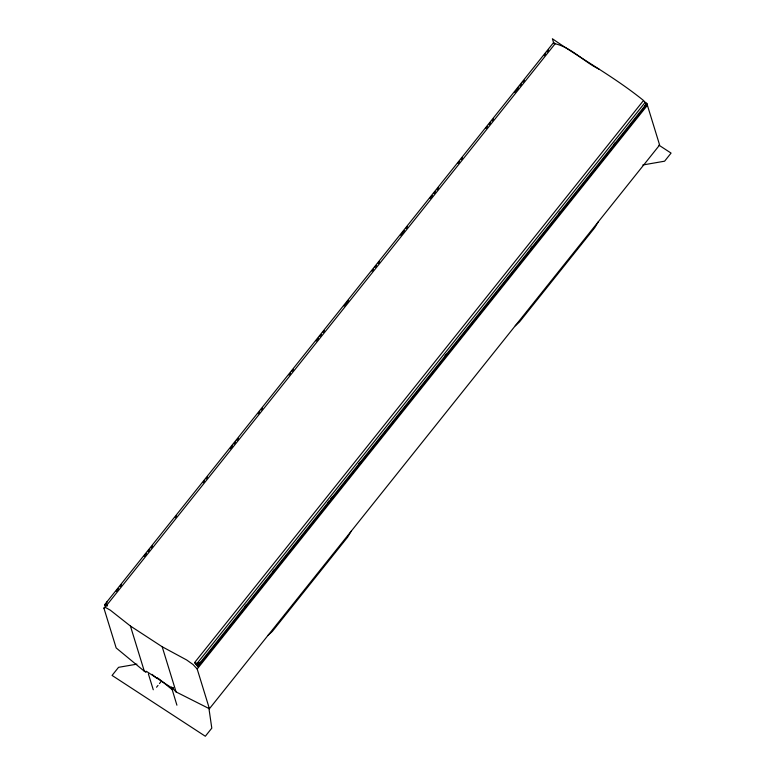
<?xml version="1.0" encoding="UTF-8"?>
<svg xmlns="http://www.w3.org/2000/svg" width="775" height="775" viewBox="0 0 775 775"><rect width="100%" height="100%" fill="white"/><g stroke="black" fill="none" stroke-linecap="round" stroke-linejoin="round"><path stroke-width="1.16" d="M107.241 601.448L106.291 604.006L107.386 605.721L105.884 605.779L103.927 608.181L116.163 647.929L144.315 671.218L146.01 672.322L145.981 671.218L146.872 671.634L172.893 688.597L176.08 691.93L209.415 708.747L659.622 145.022L646.825 103.404L645.188 102.339L197.024 663.497M351.201 531.204L347.646 537.114L272.354 631.393L268.15 635.2M598.3 221.805L594.745 227.714L519.453 321.993L515.249 325.8M116.24 591.393L118.497 588.554M120.009 586.665L121.52 584.776M144.15 556.44L146.417 553.602M147.928 551.713L149.43 549.824M150.941 547.935L152.452 546.046M175.082 517.71L176.593 515.821M203.002 482.748L204.513 480.858M206.024 478.969L207.526 477.08M230.165 448.744L232.432 445.906M233.934 444.017L235.445 442.128M236.956 440.239L238.468 438.35M258.085 413.792L259.586 411.903M261.097 410.004L262.609 408.115M289.017 375.052L290.518 373.162M292.03 371.273L293.541 369.384M316.171 341.048L318.438 338.21M319.949 336.321L321.46 334.432M322.962 332.543L324.473 330.654M344.09 306.086L348.614 300.419M372.01 271.134L373.521 269.245M375.022 267.356L376.534 265.467M378.045 263.577L379.556 261.688M400.675 235.242L404.453 230.514M405.955 228.625L407.466 226.736M430.106 198.39L432.363 195.562M433.874 193.672L435.385 191.783M436.897 189.894L438.398 188.005M458.015 163.438L459.527 161.549M461.038 159.66L462.549 157.771M485.935 128.485L487.446 126.596M488.957 124.707L490.459 122.818M491.97 120.929L493.481 119.04M514.61 92.583L518.378 87.866M519.889 85.977L521.401 84.087M522.902 82.198L524.413 80.309M544.031 55.742L545.542 53.853M547.053 51.964L548.555 50.075M156.55 687.231L158.013 685.391M159.476 683.56L160.948 681.719M172.021 689.285L173.319 687.667M554.58 43.943L553.834 43.458L552.391 38.75C582.48 59.627 615.021 77.403 643.512 100.488L194.593 662.586L198.477 667.382M244.968 606.379L246.479 604.49M272.877 571.427L274.389 569.538M327.961 502.462L329.472 500.573M330.973 498.683L332.485 496.794M358.893 463.731L360.404 461.842M444.908 356.035L446.41 354.146M530.914 248.339L532.425 246.45M558.833 213.387L560.344 211.498M613.907 144.421L615.418 142.532M644.848 105.691L646.35 103.802L643.512 100.488M646.825 103.404L197.906 665.512L198.167 666.384L647.096 104.276M209.415 708.747L197.189 668.999L647.396 105.274M103.927 608.181L104.499 607.513L105.836 607.658L110.312 610.177L130.423 626.035L162.178 646.747L186.668 659.98L193.043 664.533L197.189 668.999M200.493 662.267L197.683 663.603L194.593 662.586L197.906 665.512L196.269 664.437M642.804 164.978L664.601 161.19L671.072 153.092L658.905 145.157M136.904 664.146L118.546 667.333L112.075 675.432L205.327 736.25L211.798 728.151L208.872 708.03M554.803 43.671C571.233 47.352 583.992 61.893 599.017 69.159M107.386 605.721L104.654 604.694L553.573 42.586L555.21 43.652L106.291 605.759L104.654 604.694L105.662 606.05M197.431 665.899L198.167 666.384M151.997 674.366L156.463 677.98L156.87 677.553L159.233 679.094L172.205 689.643M173.261 688.239L171.401 687.028L176.913 705.192M162.178 646.747L176.08 691.93M148.374 673.863L153.266 689.769M130.423 626.035L144.315 671.218"/></g></svg>
